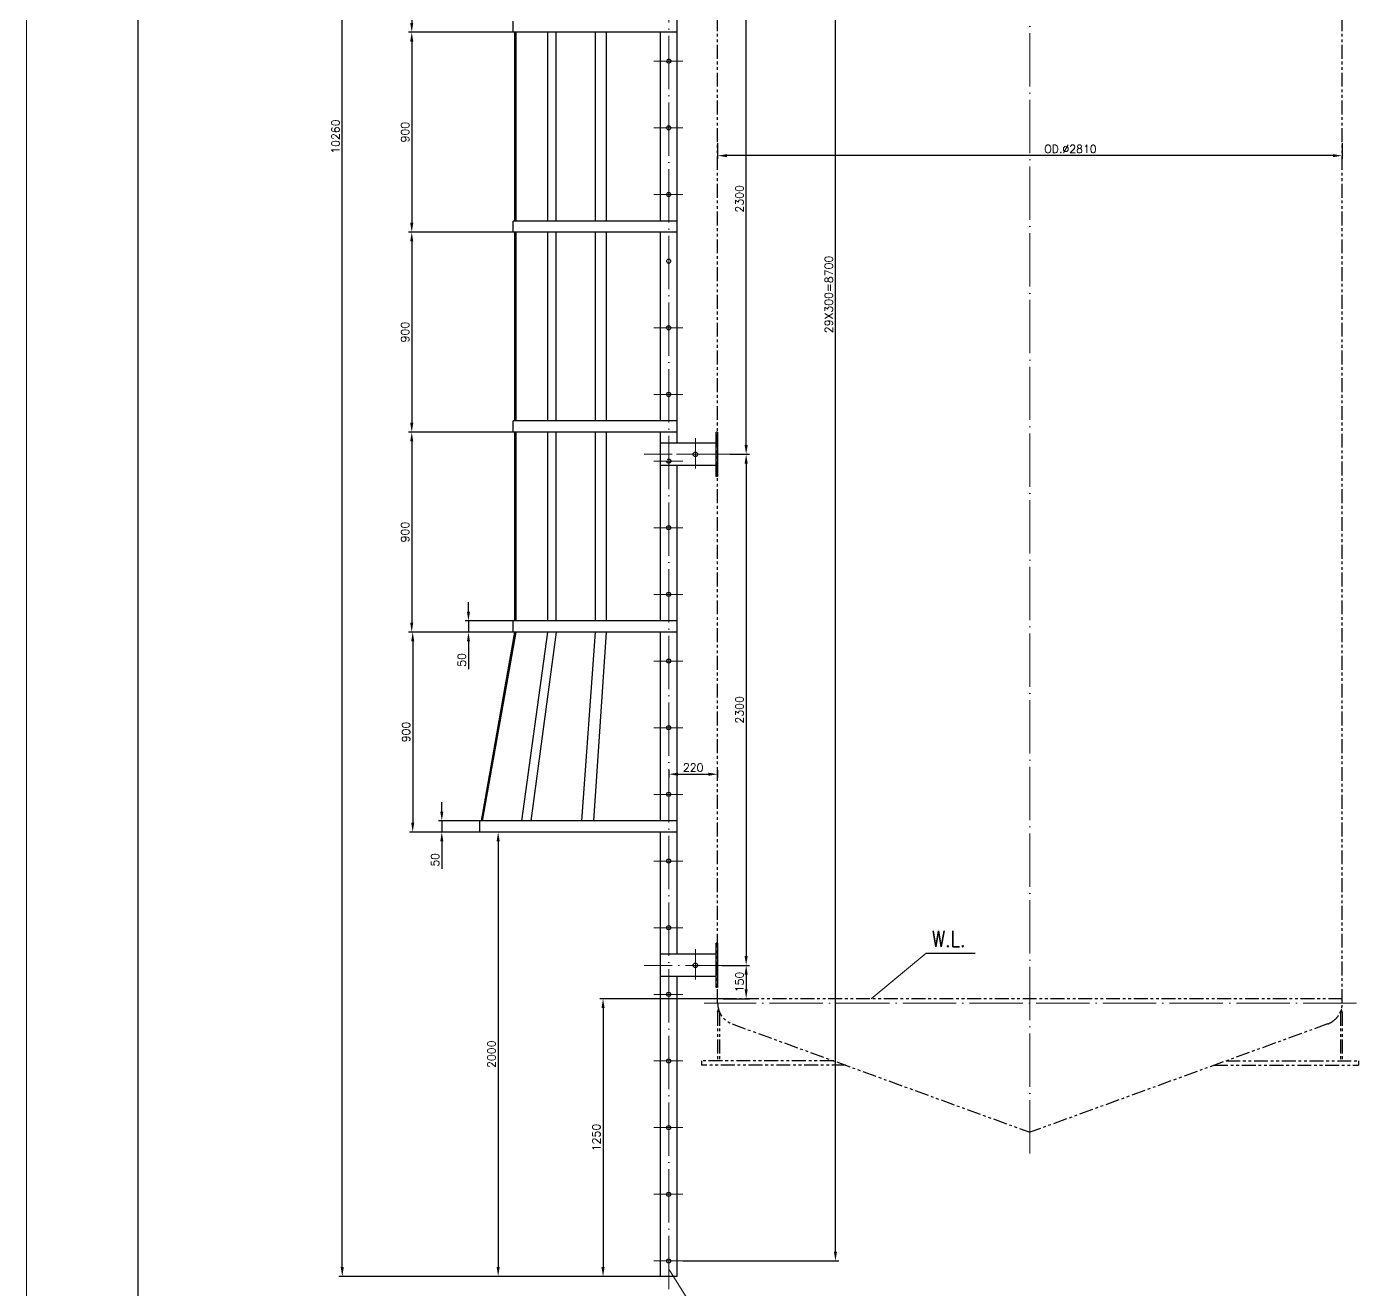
# Model space of a CAD drawing. Header units: inches. Extents: x 14786 to 39415, y 1343 to 18195.
# Drawn here: x 27528 to 33519, y 6988 to 12672 of the extents above; entities that cross this region are included whole.
import ezdxf

# ---------------------------------------------------------------- set-up
doc = ezdxf.new("R2010")
doc.units = ezdxf.units.IN
doc.header["$MEASUREMENT"] = 0
for name, pattern in [('ACAD_ISO04W100', [30, 24, -3, 0, -3]), ('DASHED', [0.75, 0.5, -0.25]), ('PHANTOM', [2.5, 1.25, -0.25, 0.25, -0.25, 0.25, -0.25])]:
    doc.linetypes.add(name, pattern=pattern)
for name, color, linetype in [('2', 3, 'Continuous'), ('3', 2, 'DASHED'), ('4', 7, 'Continuous'), ('5', 6, 'PHANTOM')]:
    doc.layers.add(name, color=color, linetype=linetype)
doc.layers.add('TEXT', color=3, linetype='Continuous', lineweight=15)
doc.layers.add('图层1', color=1, linetype='ACAD_ISO04W100', lineweight=18)
doc.styles.add('HZ', font='TXT', dxfattribs={"width": 0.8, "bigfont": 'HZTXT'})
doc.styles.add('ROMANS', font='ROMANS', dxfattribs={"bigfont": 'HZTXT'})
doc.dimstyles.new('R30', dxfattribs={"dimscale": 30, "dimtxt": 1.2, "dimasz": 1.4, "dimexe": 0.5, "dimexo": 0, "dimgap": 0.4, "dimtad": 1, "dimdec": 0, "dimzin": 13, "dimdsep": 46, "dimtxsty": 'ROMANS', "dimcen": 30, "dimclrd": 1, "dimclre": 1, "dimclrt": 2, "dimadec": 0, "dimazin": 0, "dimtfac": 1, "dimtdec": 0, "dimtmove": 0, "dimatfit": 1, "dimfxl": 0, "dimtolj": 1, "dimtzin": 0, "dimarcsym": 0})

# ---------------------------------------------------------------- blocks, each defined once
blk = doc.blocks.new('*D122')
at = {"color": 1, "lineweight": -2}
for p, q in [((29906.7, 9046.8), (29634, 9046.8)), ((29649, 9004.8), (29649, 7088.8)), ((30378.9, 7046.8), (29634, 7046.8))]:
    blk.add_line(p, q, dxfattribs=at)
at = {"color": 1}
for points in [[(29642, 9004.8), (29656, 9004.8), (29649, 9046.8)], [(29642, 7088.8), (29656, 7088.8), (29649, 7046.8)]]:
    blk.add_solid(points, dxfattribs=at)
at = {"layer": 'DEFPOINTS', "color": 0}
for p in [(29906.7, 9046.8), (29649, 7046.8), (30378.9, 7046.8)]:
    blk.add_point(p, dxfattribs=at)
at = {"color": 2, "insert": (29619, 8046.8), "char_height": 36, "attachment_point": 5, "rotation": 90, "style": 'ROMANS'}
blk.add_mtext('\\A1;2000', dxfattribs=at)
blk = doc.blocks.new('*D123')
at = {"color": 1, "lineweight": -2}
for p, q in [((30719, 8296.8), (30105.8, 8296.8)), ((30120.8, 8254.8), (30120.8, 7088.8)), ((30378.9, 7046.8), (30105.8, 7046.8))]:
    blk.add_line(p, q, dxfattribs=at)
at = {"color": 1}
for points in [[(30113.8, 8254.8), (30127.8, 8254.8), (30120.8, 8296.8)], [(30113.8, 7088.8), (30127.8, 7088.8), (30120.8, 7046.8)]]:
    blk.add_solid(points, dxfattribs=at)
at = {"layer": 'DEFPOINTS', "color": 0}
for p in [(30719, 8296.8), (30120.8, 7046.8), (30378.9, 7046.8)]:
    blk.add_point(p, dxfattribs=at)
at = {"color": 2, "insert": (30090.8, 7671.8), "char_height": 36, "attachment_point": 5, "rotation": 90, "style": 'ROMANS'}
blk.add_mtext('\\A1;1250', dxfattribs=at)
blk = doc.blocks.new('*D124')
at = {"color": 1, "lineweight": -2}
for p, q in [((29903.4, 17306.8), (28932.6, 17306.8)), ((28947.6, 7088.8), (28947.6, 17264.8)), ((29817.8, 7046.8), (28932.6, 7046.8))]:
    blk.add_line(p, q, dxfattribs=at)
at = {"color": 1}
for points in [[(28940.6, 17264.8), (28954.6, 17264.8), (28947.6, 17306.8)], [(28940.6, 7088.8), (28954.6, 7088.8), (28947.6, 7046.8)]]:
    blk.add_solid(points, dxfattribs=at)
at = {"layer": 'DEFPOINTS', "color": 0}
for p in [(28947.6, 17306.8), (29903.4, 17306.8), (29817.8, 7046.8)]:
    blk.add_point(p, dxfattribs=at)
at = {"color": 2, "insert": (28917.6, 12176.8), "char_height": 36, "attachment_point": 5, "rotation": 90, "style": 'ROMANS'}
blk.add_mtext('\\A1;10260', dxfattribs=at)
blk = doc.blocks.new('*D125')
at = {"color": 1, "lineweight": -2}
for p, q in [((29872.3, 9946.8), (29249.6, 9946.8)), ((29264.6, 9904.8), (29264.6, 9088.8)), ((29906.7, 9046.8), (29249.6, 9046.8))]:
    blk.add_line(p, q, dxfattribs=at)
at = {"color": 1}
for points in [[(29257.6, 9904.8), (29271.6, 9904.8), (29264.6, 9946.8)], [(29257.6, 9088.8), (29271.6, 9088.8), (29264.6, 9046.8)]]:
    blk.add_solid(points, dxfattribs=at)
at = {"layer": 'DEFPOINTS', "color": 0}
for p in [(29872.3, 9946.8), (29264.6, 9046.8), (29906.7, 9046.8)]:
    blk.add_point(p, dxfattribs=at)
at = {"color": 2, "insert": (29234.6, 9496.8), "char_height": 36, "attachment_point": 5, "rotation": 90, "style": 'ROMANS'}
blk.add_mtext('\\A1;900', dxfattribs=at)
blk = doc.blocks.new('*D126')
at = {"color": 1, "lineweight": -2}
for p, q in [((29795.2, 10846.8), (29245.2, 10846.8)), ((29260.2, 10804.8), (29260.2, 9988.8)), ((29999, 9946.8), (29245.2, 9946.8))]:
    blk.add_line(p, q, dxfattribs=at)
at = {"color": 1}
for points in [[(29253.2, 10804.8), (29267.2, 10804.8), (29260.2, 10846.8)], [(29253.2, 9988.8), (29267.2, 9988.8), (29260.2, 9946.8)]]:
    blk.add_solid(points, dxfattribs=at)
at = {"layer": 'DEFPOINTS', "color": 0}
for p in [(29795.2, 10846.8), (29260.2, 9946.8), (29999, 9946.8)]:
    blk.add_point(p, dxfattribs=at)
at = {"color": 2, "insert": (29230.2, 10396.8), "char_height": 36, "attachment_point": 5, "rotation": 90, "style": 'ROMANS'}
blk.add_mtext('\\A1;900', dxfattribs=at)
blk = doc.blocks.new('*D127')
at = {"color": 1, "lineweight": -2}
for p, q in [((29810.2, 11746.8), (29245.2, 11746.8)), ((29260.2, 11704.8), (29260.2, 10888.8)), ((29795.2, 10846.8), (29245.2, 10846.8))]:
    blk.add_line(p, q, dxfattribs=at)
at = {"color": 1}
for points in [[(29253.2, 11704.8), (29267.2, 11704.8), (29260.2, 11746.8)], [(29253.2, 10888.8), (29267.2, 10888.8), (29260.2, 10846.8)]]:
    blk.add_solid(points, dxfattribs=at)
at = {"layer": 'DEFPOINTS', "color": 0}
for p in [(29810.2, 11746.8), (29260.2, 10846.8), (29795.2, 10846.8)]:
    blk.add_point(p, dxfattribs=at)
at = {"color": 2, "insert": (29230.2, 11296.8), "char_height": 36, "attachment_point": 5, "rotation": 90, "style": 'ROMANS'}
blk.add_mtext('\\A1;900', dxfattribs=at)
blk = doc.blocks.new('*D128')
at = {"color": 1, "lineweight": -2}
for p, q in [((29810.2, 13546.8), (29245.2, 13546.8)), ((29260.2, 13504.8), (29260.2, 12688.8)), ((29810.2, 12646.8), (29245.2, 12646.8))]:
    blk.add_line(p, q, dxfattribs=at)
at = {"color": 1}
for points in [[(29253.2, 13504.8), (29267.2, 13504.8), (29260.2, 13546.8)], [(29253.2, 12688.8), (29267.2, 12688.8), (29260.2, 12646.8)]]:
    blk.add_solid(points, dxfattribs=at)
at = {"layer": 'DEFPOINTS', "color": 0}
for p in [(29810.2, 13546.8), (29260.2, 12646.8), (29810.2, 12646.8)]:
    blk.add_point(p, dxfattribs=at)
at = {"color": 2, "insert": (29230.2, 13096.8), "char_height": 36, "attachment_point": 5, "rotation": 90, "style": 'ROMANS'}
blk.add_mtext('\\A1;900', dxfattribs=at)
blk = doc.blocks.new('*D131')
at = {"color": 1, "lineweight": -2}
for p, q in [((29395.5, 9138.8), (29395.5, 9180.8)), ((29867.2, 9096.8), (29380.5, 9096.8)), ((29867.2, 9046.8), (29380.5, 9046.8)), ((29395.5, 9096.8), (29395.5, 9046.8)), ((29395.5, 9004.8), (29395.5, 8880.5))]:
    blk.add_line(p, q, dxfattribs=at)
at = {"color": 1}
for points in [[(29388.5, 9138.8), (29402.5, 9138.8), (29395.5, 9096.8)], [(29388.5, 9004.8), (29402.5, 9004.8), (29395.5, 9046.8)]]:
    blk.add_solid(points, dxfattribs=at)
at = {"layer": 'DEFPOINTS', "color": 0}
for p in [(29395.5, 9046.8), (29867.2, 9096.8), (29867.2, 9046.8)]:
    blk.add_point(p, dxfattribs=at)
at = {"color": 2, "insert": (29365.5, 8921.7), "char_height": 36, "attachment_point": 5, "rotation": 90, "style": 'ROMANS'}
blk.add_mtext('\\A1;50', dxfattribs=at)
blk = doc.blocks.new('*D132')
at = {"color": 1, "lineweight": -2}
for p, q in [((29515.4, 10038.8), (29515.4, 10080.8)), ((29793.7, 9996.8), (29500.4, 9996.8)), ((29793.7, 9946.8), (29500.4, 9946.8)), ((29515.4, 9996.8), (29515.4, 9946.8)), ((29515.4, 9904.8), (29515.4, 9780.5))]:
    blk.add_line(p, q, dxfattribs=at)
at = {"color": 1}
for points in [[(29508.4, 10038.8), (29522.4, 10038.8), (29515.4, 9996.8)], [(29508.4, 9904.8), (29522.4, 9904.8), (29515.4, 9946.8)]]:
    blk.add_solid(points, dxfattribs=at)
at = {"layer": 'DEFPOINTS', "color": 0}
for p in [(29515.4, 9946.8), (29793.7, 9996.8), (29793.7, 9946.8)]:
    blk.add_point(p, dxfattribs=at)
at = {"color": 2, "insert": (29485.4, 9821.7), "char_height": 36, "attachment_point": 5, "rotation": 90, "style": 'ROMANS'}
blk.add_mtext('\\A1;50', dxfattribs=at)
blk = doc.blocks.new('*D133')
at = {"color": 1, "lineweight": -2}
for p, q in [((30691.5, 10746.8), (30779.7, 10746.8)), ((30764.7, 10704.8), (30764.7, 8488.8)), ((30731.5, 8446.8), (30779.7, 8446.8))]:
    blk.add_line(p, q, dxfattribs=at)
at = {"color": 1}
for points in [[(30757.7, 10704.8), (30771.7, 10704.8), (30764.7, 10746.8)], [(30757.7, 8488.8), (30771.7, 8488.8), (30764.7, 8446.8)]]:
    blk.add_solid(points, dxfattribs=at)
at = {"layer": 'DEFPOINTS', "color": 0}
for p in [(30691.5, 10746.8), (30731.5, 8446.8), (30764.7, 8446.8)]:
    blk.add_point(p, dxfattribs=at)
at = {"color": 2, "insert": (30734.7, 9596.8), "char_height": 36, "attachment_point": 5, "rotation": 90, "style": 'ROMANS'}
blk.add_mtext('\\A1;2300', dxfattribs=at)
blk = doc.blocks.new('*D134')
at = {"color": 1, "lineweight": -2}
for p, q in [((30716.7, 13046.8), (30779.7, 13046.8)), ((30764.7, 10788.8), (30764.7, 13004.8)), ((30691.5, 10746.8), (30779.7, 10746.8))]:
    blk.add_line(p, q, dxfattribs=at)
at = {"color": 1}
for points in [[(30757.7, 13004.8), (30771.7, 13004.8), (30764.7, 13046.8)], [(30757.7, 10788.8), (30771.7, 10788.8), (30764.7, 10746.8)]]:
    blk.add_solid(points, dxfattribs=at)
at = {"layer": 'DEFPOINTS', "color": 0}
for p in [(30716.7, 13046.8), (30764.7, 13046.8), (30691.5, 10746.8)]:
    blk.add_point(p, dxfattribs=at)
at = {"color": 2, "insert": (30734.7, 11896.8), "char_height": 36, "attachment_point": 5, "rotation": 90, "style": 'ROMANS'}
blk.add_mtext('\\A1;2300', dxfattribs=at)
blk = doc.blocks.new('*D135')
at = {"color": 1, "lineweight": -2}
for p, q in [((30654.7, 8446.8), (30779.7, 8446.8)), ((30764.7, 8404.8), (30764.7, 8338.8)), ((30661.5, 8296.8), (30779.7, 8296.8))]:
    blk.add_line(p, q, dxfattribs=at)
at = {"color": 1}
for points in [[(30757.7, 8404.8), (30771.7, 8404.8), (30764.7, 8446.8)], [(30757.7, 8338.8), (30771.7, 8338.8), (30764.7, 8296.8)]]:
    blk.add_solid(points, dxfattribs=at)
at = {"layer": 'DEFPOINTS', "color": 0}
for p in [(30654.7, 8446.8), (30661.5, 8296.8), (30764.7, 8296.8)]:
    blk.add_point(p, dxfattribs=at)
at = {"color": 2, "insert": (30734.7, 8371.8), "char_height": 36, "attachment_point": 5, "rotation": 90, "style": 'ROMANS'}
blk.add_mtext('\\A1;150', dxfattribs=at)
blk = doc.blocks.new('*D136')
at = {"color": 1, "lineweight": -2}
for p, q in [((30416.4, 9324.7), (30416.4, 9292.1)), ((30458.4, 9307.1), (30594.4, 9307.1)), ((30636.4, 9324.7), (30636.4, 9292.1))]:
    blk.add_line(p, q, dxfattribs=at)
at = {"color": 1}
for points in [[(30458.4, 9314.1), (30458.4, 9300.1), (30416.4, 9307.1)], [(30594.4, 9314.1), (30594.4, 9300.1), (30636.4, 9307.1)]]:
    blk.add_solid(points, dxfattribs=at)
at = {"layer": 'DEFPOINTS', "color": 0}
for p in [(30416.4, 9324.7), (30636.4, 9324.7), (30636.4, 9307.1)]:
    blk.add_point(p, dxfattribs=at)
at = {"color": 2, "insert": (30526.4, 9337.1), "char_height": 36, "attachment_point": 5, "style": 'ROMANS'}
blk.add_mtext('\\A1;220', dxfattribs=at)
blk = doc.blocks.new('*D147')
at = {"color": 1, "lineweight": -2}
for p, q in [((30480.3, 15816.3), (31181.3, 15816.3)), ((31166.3, 7158.3), (31166.3, 15774.3)), ((30480.3, 7116.3), (31181.3, 7116.3))]:
    blk.add_line(p, q, dxfattribs=at)
at = {"color": 1}
for points in [[(31159.3, 15774.3), (31173.3, 15774.3), (31166.3, 15816.3)], [(31159.3, 7158.3), (31173.3, 7158.3), (31166.3, 7116.3)]]:
    blk.add_solid(points, dxfattribs=at)
at = {"layer": 'DEFPOINTS', "color": 0}
for p in [(30480.3, 15816.3), (31166.3, 15816.3), (30480.3, 7116.3)]:
    blk.add_point(p, dxfattribs=at)
at = {"color": 2, "insert": (31136.3, 11466.3), "char_height": 36, "attachment_point": 5, "rotation": 90, "style": 'ROMANS'}
blk.add_mtext('\\A1;29X300=8700', dxfattribs=at)
blk = doc.blocks.new('*D221')
at = {"color": 1, "lineweight": -2}
for p, q in [((30636.4, 12146.8), (30636.4, 12076.1)), ((33446.4, 12146.8), (33446.4, 12076.1)), ((33404.4, 12091.1), (30678.4, 12091.1))]:
    blk.add_line(p, q, dxfattribs=at)
at = {"color": 1}
for points in [[(30678.4, 12098.1), (30678.4, 12084.1), (30636.4, 12091.1)], [(33404.4, 12098.1), (33404.4, 12084.1), (33446.4, 12091.1)]]:
    blk.add_solid(points, dxfattribs=at)
at = {"layer": 'DEFPOINTS', "color": 0}
for p in [(30636.4, 12146.8), (33446.4, 12146.8), (30636.4, 12091.1)]:
    blk.add_point(p, dxfattribs=at)
at = {"color": 2, "insert": (32223.6, 12121.1), "char_height": 36, "attachment_point": 5, "style": 'ROMANS'}
blk.add_mtext('\\A1;OD.%%c2810', dxfattribs=at)
blk = doc.blocks.new('*D227')
at = {"color": 1, "lineweight": -2}
for p, q in [((29810.2, 12646.8), (29245.2, 12646.8)), ((29260.2, 12604.8), (29260.2, 11788.8)), ((29810.2, 11746.8), (29245.2, 11746.8))]:
    blk.add_line(p, q, dxfattribs=at)
at = {"color": 1}
for points in [[(29253.2, 12604.8), (29267.2, 12604.8), (29260.2, 12646.8)], [(29253.2, 11788.8), (29267.2, 11788.8), (29260.2, 11746.8)]]:
    blk.add_solid(points, dxfattribs=at)
at = {"layer": 'DEFPOINTS', "color": 0}
for p in [(29810.2, 12646.8), (29260.2, 11746.8), (29810.2, 11746.8)]:
    blk.add_point(p, dxfattribs=at)
at = {"color": 2, "insert": (29230.2, 12196.8), "char_height": 36, "attachment_point": 5, "rotation": 90, "style": 'ROMANS'}
blk.add_mtext('\\A1;900', dxfattribs=at)

msp = doc.modelspace()

# ---------------------------------------------------------------- linework, layer by layer
for p, q in [((28028.1, 17994.5), (28028.1, 1584.1)), ((30453.9, 11746.8), (30453.9, 12996.8)), ((29716.4, 12646.8), (29716.4, 12696.8)), ((30453.9, 12646.8), (29716.4, 12646.8)), ((29722.4, 12646.8), (29722.4, 11796.8)), ((29728.4, 12646.8), (29728.4, 11796.8)), ((29871.8, 11796.8), (29871.8, 12646.8)), ((29910.7, 11796.8), (29910.7, 12646.8)), ((30085.2, 12646.8), (30085.2, 11796.8)), ((30135.2, 12646.8), (30135.2, 11796.8)), ((30378.9, 11796.8), (30378.9, 12646.8)), ((29716.4, 11746.8), (29716.4, 11796.8)), ((30453.9, 11796.8), (29716.4, 11796.8)), ((30453.9, 11746.8), (29716.4, 11746.8)), ((29722.4, 11746.8), (29722.4, 10896.8)), ((29728.4, 11746.8), (29728.4, 10896.8)), ((29871.8, 10896.8), (29871.8, 11746.8)), ((29910.7, 10896.8), (29910.7, 11746.8)), ((30085.2, 11746.8), (30085.2, 10896.8)), ((30135.2, 11746.8), (30135.2, 10896.8)), ((30378.9, 10896.8), (30378.9, 11746.8)), ((30453.9, 11346.8), (30453.9, 11746.8)), ((30453.9, 10796.8), (30453.9, 11346.8)), ((30453.9, 10896.8), (29716.4, 10896.8)), ((29716.4, 10846.8), (29716.4, 10896.8)), ((30453.9, 10846.8), (29716.4, 10846.8)), ((29722.4, 10846.8), (29722.4, 9996.8)), ((29728.4, 10846.8), (29728.4, 9996.8)), ((29871.8, 9996.8), (29871.8, 10846.8)), ((29910.7, 9996.8), (29910.7, 10846.8)), ((30085.2, 10846.8), (30085.2, 9996.8)), ((30135.2, 10846.8), (30135.2, 9996.8)), ((30378.9, 9996.8), (30378.9, 10846.8)), ((30636.4, 10846.8), (30630.4, 10846.8)), ((30630.4, 10646.8), (30630.4, 10846.8)), ((30636.4, 10846.8), (30636.4, 10646.8)), ((30630.4, 10796.8), (30378.9, 10796.8)), ((30630.4, 10696.8), (30378.9, 10696.8)), ((30453.9, 8496.8), (30453.9, 10696.8)), ((30636.4, 10646.8), (30630.4, 10646.8)), ((29722.5, 9946.8), (29572.4, 9096.8)), ((29728.6, 9946.8), (29577, 9096.8)), ((29716.4, 9946.8), (29716.4, 9996.8)), ((30453.9, 9996.8), (29716.4, 9996.8)), ((30453.9, 9946.8), (29716.4, 9946.8)), ((29756.2, 9096.8), (29872.3, 9946.8)), ((29910.4, 9946.8), (29796, 9096.8)), ((30085.2, 9946.8), (30023.5, 9096.8)), ((30135, 9946.8), (30077.5, 9096.8)), ((30378.9, 9096.8), (30378.9, 9946.8)), ((29566.4, 9046.8), (29566.4, 9096.8)), ((30453.9, 9096.8), (29566.4, 9096.8)), ((30453.9, 9046.8), (29566.4, 9046.8)), ((30378.9, 7046.8), (30378.9, 9046.8)), ((30630.4, 8346.8), (30630.4, 8546.8)), ((30636.4, 8546.8), (30630.4, 8546.8)), ((30636.4, 8546.8), (30636.4, 8346.8)), ((30630.4, 8496.8), (30378.9, 8496.8)), ((30630.4, 8396.8), (30378.9, 8396.8)), ((30453.9, 7046.8), (30453.9, 8396.8)), ((30636.4, 8346.8), (30630.4, 8346.8)), ((30453.9, 7046.8), (30378.9, 7046.8))]:
    msp.add_line(p, q)
for centre, radius in [((30416.4, 12216.3), 9.24), ((30416.4, 11916.3), 9.24), ((30416.4, 11616.3), 9.24), ((30416.4, 11316.3), 9.24), ((30416.4, 11016.3), 9.24), ((30536.4, 10746.8), 10.3), ((30416.4, 10416.3), 9.24), ((30416.4, 10116.3), 9.24), ((30416.4, 9816.3), 9.24), ((30416.4, 9516.3), 9.24), ((30416.4, 9216.3), 9.24), ((30416.4, 8916.3), 9.24), ((30416.4, 8616.3), 9.24), ((30536.4, 8446.8), 10.3), ((30416.4, 8316.3), 9.24), ((30416.4, 8016.3), 9.24), ((30416.4, 7716.3), 9.24), ((30416.4, 7416.3), 9.24), ((30416.4, 7116.3), 9.24)]:
    msp.add_circle(centre, radius)
at = {"layer": '3'}
msp.add_circle((30416.4, 12516.3), 9.24, dxfattribs=at)
at = {"layer": '3', "ltscale": 50}
msp.add_circle((30416.4, 10716.3), 9.24, dxfattribs=at)
at = {"layer": '4'}
msp.add_line((31575, 8502.3), (31794.9, 8502.3), dxfattribs=at)
at = {"layer": '5', "ltscale": 50}
for p, q in [((30636.4, 8276.8), (30636.4, 15816.8)), ((33446.4, 8276.8), (33446.4, 15816.8)), ((33446.4, 8296.8), (30636.4, 8296.8)), ((30636.4, 8237.6), (30640.1, 8250)), ((30636.4, 8237.6), (30636.4, 8016.8)), ((30644.4, 8237.6), (30636.4, 8237.6)), ((30644.4, 8237.6), (30644.4, 8016.8)), ((33438.4, 8237.6), (33438.4, 8016.8)), ((33438.4, 8237.6), (33446.4, 8237.6)), ((33446.4, 8237.6), (33442.8, 8250)), ((33446.4, 8237.6), (33446.4, 8016.8)), ((30702.2, 8182.9), (32041.4, 7695.4)), ((33380.6, 8182.9), (32041.4, 7695.4)), ((31158.4, 8016.8), (30564, 8016.8)), ((30564, 8016.8), (30564, 7996.8)), ((31213.3, 7996.8), (30564, 7996.8)), ((32869.5, 7996.8), (33518.8, 7996.8)), ((32924.4, 8016.8), (33518.8, 8016.8)), ((33518.8, 8016.8), (33518.8, 7996.8))]:
    msp.add_line(p, q, dxfattribs=at)
for centre, start, end in [((30736.4, 8276.8), 180, 250), ((33346.4, 8276.8), 290, 0)]:
    msp.add_arc(centre, 100, start, end, dxfattribs=at)
at = {"layer": 'TEXT'}
for p, q in [((27527.8, 18194.6), (27527.8, 1383.9)), ((31575, 8502.3), (31327.5, 8296.8)), ((30733.4, 6576), (30416.4, 7078.8))]:
    msp.add_line(p, q, dxfattribs=at)
at = {"layer": '图层1', "ltscale": 10}
for p, q in [((30416.4, 6989.2), (30416.4, 17468.7)), ((32041.4, 7600.2), (32041.4, 16616.7)), ((30480.3, 12516.3), (30348.9, 12516.3)), ((30480.3, 12216.3), (30348.9, 12216.3)), ((30480.3, 11916.3), (30348.9, 11916.3)), ((30480.3, 11316.3), (30348.9, 11316.3)), ((30480.3, 11016.3), (30348.9, 11016.3)), ((30536.4, 10819.8), (30536.4, 10683.4)), ((30731.5, 10746.8), (30305.4, 10746.8)), ((30691.5, 10746.8), (30305.4, 10746.8)), ((30480.3, 10716.3), (30348.9, 10716.3)), ((30480.3, 10416.3), (30348.9, 10416.3)), ((30480.3, 10116.3), (30348.9, 10116.3)), ((30480.3, 9816.3), (30348.9, 9816.3)), ((30480.3, 9516.3), (30348.9, 9516.3)), ((30480.3, 9216.3), (30348.9, 9216.3)), ((30480.3, 8916.3), (30348.9, 8916.3)), ((30480.3, 8616.3), (30348.9, 8616.3)), ((30536.4, 8519.8), (30536.4, 8383.4)), ((30731.5, 8446.8), (30305.4, 8446.8)), ((30480.3, 8316.3), (30348.9, 8316.3)), ((33510, 8276.8), (30575.6, 8276.8)), ((30480.3, 8016.3), (30348.9, 8016.3)), ((30480.3, 7716.3), (30348.9, 7716.3)), ((30480.3, 7416.3), (30348.9, 7416.3)), ((30480.3, 7116.3), (30348.9, 7116.3))]:
    msp.add_line(p, q, dxfattribs=at)

# ---------------------------------------------------------------- texts
at = {"layer": '2', "style": 'HZ', "width": 0.8}
msp.add_text('W.L.', height=72, dxfattribs=at).set_placement((31600.5, 8530))

# ---------------------------------------------------------------- dimensions: what is measured, and where the dimension line sits
for base, p1, p2, picture, middle in [((28947.6, 17306.8), (29817.8, 7046.8), (29903.4, 17306.8), '*D124', (28917.6, 12176.8)), ((29260.2, 12646.8), (29810.2, 13546.8), (29810.2, 12646.8), '*D128', (29230.2, 13096.8)), ((30764.7, 13046.8), (30691.5, 10746.8), (30716.7, 13046.8), '*D134', (30734.7, 11896.8)), ((29260.2, 11746.8), (29810.2, 12646.8), (29810.2, 11746.8), '*D227', (29230.2, 12196.8)), ((29260.2, 10846.8), (29810.2, 11746.8), (29795.2, 10846.8), '*D127', (29230.2, 11296.8)), ((29260.2, 9946.8), (29795.2, 10846.8), (29999, 9946.8), '*D126', (29230.2, 10396.8)), ((30764.7, 8446.8), (30691.5, 10746.8), (30731.5, 8446.8), '*D133', (30734.7, 9596.8)), ((29515.4, 9946.8), (29793.7, 9996.8), (29793.7, 9946.8), '*D132', (29485.4, 9821.7)), ((29264.6, 9046.8), (29872.3, 9946.8), (29906.7, 9046.8), '*D125', (29234.6, 9496.8)), ((29395.5, 9046.8), (29867.2, 9096.8), (29867.2, 9046.8), '*D131', (29365.5, 8921.7)), ((29649, 7046.8), (29906.7, 9046.8), (30378.9, 7046.8), '*D122', (29619, 8046.8)), ((30764.7, 8296.8), (30654.7, 8446.8), (30661.5, 8296.8), '*D135', (30734.7, 8371.8)), ((30120.8, 7046.8), (30719, 8296.8), (30378.9, 7046.8), '*D123', (30090.8, 7671.8))]:
    dim = msp.add_linear_dim(base=base, p1=p1, p2=p2, angle=90, dimstyle='R30')
    dim.commit()
    dim.dimension.update_dxf_attribs({"geometry": picture, "text_midpoint": middle})
dim = msp.add_linear_dim(base=(31166.3, 15816.3), p1=(30480.3, 7116.3), p2=(30480.3, 15816.3), angle=90, text='29X300=<>', dimstyle='R30')
dim.commit()
dim.dimension.update_dxf_attribs({"geometry": '*D147', "text_midpoint": (31166.3, 11466.3), "dimtype": 160})
dim = msp.add_linear_dim(base=(30636.4, 12091.1), p1=(33446.4, 12146.8), p2=(30636.4, 12146.8), text='OD.%%c<>', dimstyle='R30')
dim.commit()
dim.dimension.update_dxf_attribs({"geometry": '*D221', "text_midpoint": (32223.6, 12091.1), "dimtype": 160})
dim = msp.add_linear_dim(base=(30636.4, 9307.1), p1=(30416.4, 9324.7), p2=(30636.4, 9324.7), dimstyle='R30')
dim.commit()
dim.dimension.update_dxf_attribs({"geometry": '*D136', "text_midpoint": (30526.4, 9337.1)})

doc.saveas('drawing.dxf')
